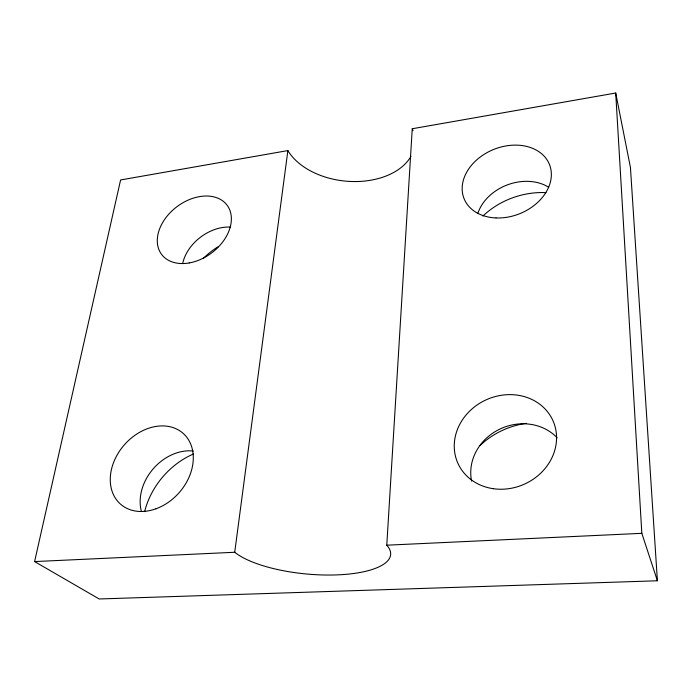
<?xml version="1.0" encoding="UTF-8"?>
<svg xmlns="http://www.w3.org/2000/svg" width="692" height="692" viewBox="0 0 692 692"><rect width="100%" height="100%" fill="white"/><g stroke="black" fill="none" stroke-linecap="round" stroke-linejoin="round"><path stroke-width="1.04" d="M34.6 561.575L234.718 552.268A82.08 27.066 5.3 0 0 338.639 574.818A82.08 27.066 5.3 0 0 386.776 545.192L412.25 128.747L615.707 93.022L630.429 167.395L657.4 580.778L99.181 598.978L34.6 561.575L120.598 179.955L287.881 150.579A66.242 43.691 6 0 0 350.178 181.451A66.242 43.691 6 0 0 410.944 156.375M234.718 552.268L287.881 150.579M386.776 545.192L641.83 533.333L657.4 580.778M615.707 93.022L641.83 533.333M412.25 128.747A66.242 43.691 6 0 1 413.02 130.658M182.671 263.54A39.358 28.588 -37.1 0 1 230.618 227.097M141.41 511.483A45.162 35.603 -49.2 0 1 153.036 469.029A45.162 35.603 -49.2 0 1 193.276 451.028M477.947 213.145A43.994 34.012 -21.1 0 1 548.704 187.281M471.624 481.165A49.539 44.833 -22.8 0 1 498.673 429.671A49.539 44.833 -22.8 0 1 557.155 437.776M203.171 258.54A63.154 47.091 -37.3 0 1 218.153 246.707M482.886 216.06A70.333 55.619 -20.3 0 1 545.962 192.644M480.014 445.484A78.784 72.452 -21.1 0 1 526.136 423.34M144.628 511.622A72.132 58.102 -50.1 0 1 193.423 454.004M496.026 217.945A45.983 34.661 -21.8 0 0 549.612 164.869A45.983 34.661 -21.8 0 0 474.651 161.833A45.983 34.661 -21.8 0 0 496.026 217.945M493.223 488.69A52.082 46.295 -24.1 0 0 554.534 424.784A52.082 46.295 -24.1 0 0 468.467 412.32A52.082 46.295 -24.1 0 0 493.223 488.69M189.193 262.951A40.958 28.908 -37 0 0 228.671 207.678A40.958 28.908 -37 0 0 165.111 218.75A40.958 28.908 -37 0 0 189.193 262.951M156.003 508.776A47.246 36.365 -48.4 0 0 185.447 435.666A47.246 36.365 -48.4 0 0 113.895 461.702A47.246 36.365 -48.4 0 0 156.003 508.776"/></g></svg>
